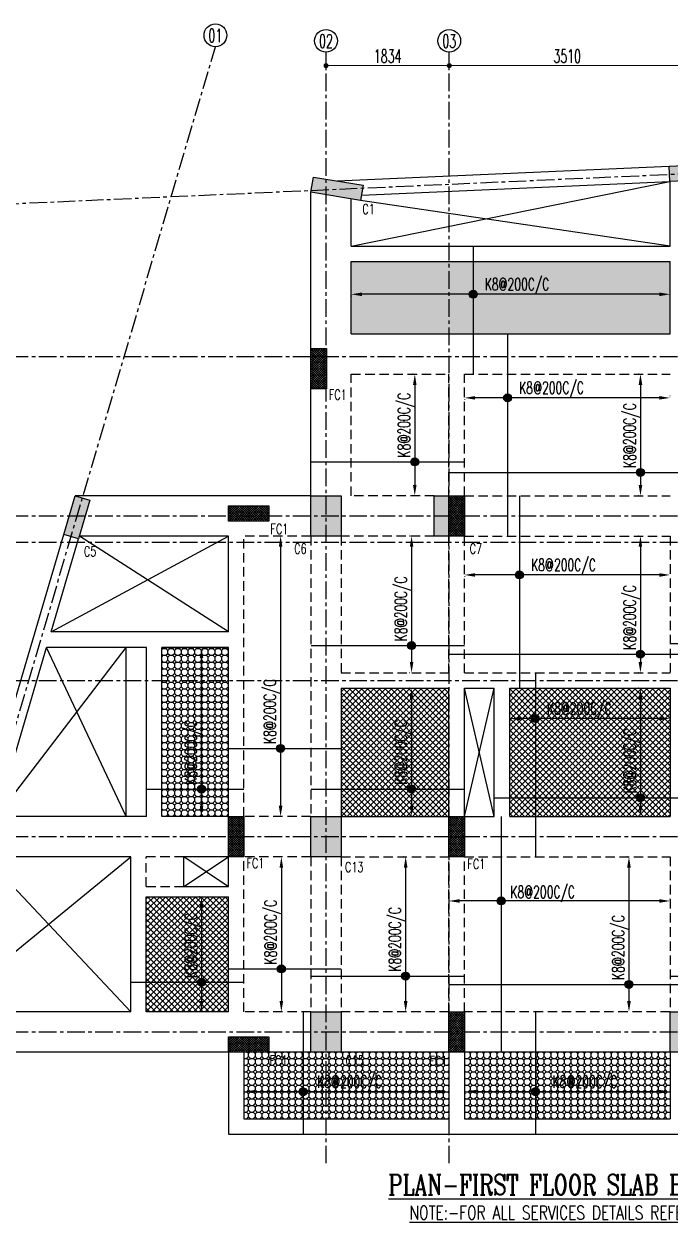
# Model space of a CAD drawing. Header units: inches. Extents: x 5501426 to 5570916, y 463710 to 505098.
# Drawn here: x 5527751 to 5537365, y 487264 to 505098 of the extents above; entities that cross this region are included whole.
import ezdxf

# ---------------------------------------------------------------- set-up
doc = ezdxf.new("R2010")
doc.units = ezdxf.units.IN
doc.header["$LTSCALE"] = 700
doc.header["$MEASUREMENT"] = 0
doc.header["$PDMODE"] = 2
doc.header["$PDSIZE"] = 75
for name, pattern in [('CENTER', [2, 1.25, -0.25, 0.25, -0.25]), ('CONTINULUS', [0]), ('HIDDEN', [0.375, 0.25, -0.125])]:
    doc.linetypes.add(name, pattern=pattern)
doc.layers.get('0').update_dxf_attribs({"color": 1})
doc.layers.get('DEFPOINTS').update_dxf_attribs({"color": 250})
for name, color, linetype in [('STR-Beam', 4, 'Continuous'), ('STR-Column', 5, 'Continuous'), ('STR-Column Numbers', 1, 'Continuous'), ('STR-Cut out', 248, 'HIDDEN'), ('STR-Grid Circle', 251, 'Continuous'), ('STR-Grid Dim', 251, 'Continuous'), ('STR-Grid Line', 148, 'Continuous'), ('STR-Grid Number', 251, 'Continuous'), ('STR-Hatch', 251, 'Continuous'), ('STR-Reinforcement', 2, 'Continuous'), ('STR-Steel', 2, 'Continuous'), ('STR-Text', 150, 'Continuous')]:
    doc.layers.add(name, color=color, linetype=linetype)
doc.layers.add('STR-Column Hatch', color=17, linetype='Continuous', lineweight=5)
doc.styles.add('a-100 txt m', font='romans.shx', dxfattribs={"width": 0.75, "height": 300})
doc.styles.add('DIMTEXT', font='SIMPLEX.shx', dxfattribs={"width": 0.6})
doc.styles.add('ROMANC', font='romanc.shx')
doc.styles.add('ROMANS', font='romans.shx', dxfattribs={"width": 0.75})
doc.styles.add('S', font='SIMPLEX.shx', dxfattribs={"width": 0.75})
doc.dimstyles.new('DESIGN DESK', dxfattribs={"dimtxt": 200, "dimasz": 75, "dimexe": 0.1, "dimexo": 0.1, "dimgap": 0.09, "dimtad": 0, "dimdec": 0, "dimzin": 0, "dimdsep": 46, "dimtxsty": 'DIMTEXT', "dimblk": 'DOT', "dimcen": 0, "dimclrd": 8, "dimclre": 8, "dimclrt": 7, "dimadec": 0, "dimazin": 0, "dimtfac": 1, "dimtdec": 0, "dimtix": 1, "dimtmove": 0, "dimatfit": 3, "dimldrblk": 'ARCHTICK', "dimfxl": 1, "dimtolj": 1, "dimtzin": 0, "dimlwd": 9, "dimlwe": 13, "dimarcsym": 0})
doc.dimstyles.new('DIM200', dxfattribs={"dimtxt": 200, "dimasz": 150, "dimexe": 75, "dimexo": 0, "dimgap": 0, "dimtad": 0, "dimdec": 0, "dimzin": 0, "dimdsep": 46, "dimtxsty": 'S', "dimblk": 'OBLIQUE', "dimcen": 30, "dimdle": 75, "dimclrd": 9, "dimclre": 9, "dimclrt": 7, "dimadec": 0, "dimazin": 0, "dimtfac": 1, "dimtdec": 0, "dimtofl": 0, "dimtmove": 0, "dimatfit": 3, "dimldrblk": 'OBLIQUE', "dimfxl": 1, "dimtolj": 1, "dimtzin": 0, "dimarcsym": 0})
pattern_1 = [(315, (23688.93, 29), (100.0000309, -2e-14), [41.0122, -100.4092]), (0, (23717.93, 0), (100, 100), [42, -58]), (45, (23759.93, 0), (0, 100.0000309), [41.0122, -100.4092]), (135, (23788.93, 71), (-100.0000309, 2e-14), [41.0122, -100.4092]), (225, (23717.93, 100), (-1e-14, -100.0000309), [41.0122, -100.4092]), (270, (23688.93, 71), (100, -100), [42, -58])]
pattern_2 = [(45, (52477.91, 0), (-44.1941738, 44.1941738), []), (135, (52477.91, 0), (-44.1941738, -44.1941738), [])]

# ---------------------------------------------------------------- blocks, each defined once
blk = doc.blocks.new('_Dot')
at = {"color": 0, "linetype": 'ByBlock', "lineweight": -2}
blk.add_line((-0.5, 0), (-1, 0), dxfattribs=at)
at = {"color": 0, "linetype": 'ByBlock', "const_width": 0.5}
blk.add_lwpolyline([(-0.25, 0, 1), (0.25, 0, 1)], format="xyb", close=True, dxfattribs=at)
blk = doc.blocks.new('*D293')
at = {"layer": 'DEFPOINTS', "color": 0, "linetype": 'CONTINULUS'}
for p in [(5532246, 504478), (5534080, 504478), (5534080, 504478)]:
    blk.add_point(p, dxfattribs=at)
at = {"layer": 'STR-Grid Dim', "color": 251, "lineweight": 13}
for p, q in [((5532246, 504477), (5532246, 504477)), ((5534080, 504477), (5534080, 504477))]:
    blk.add_line(p, q, dxfattribs=at)
at = {"layer": 'STR-Grid Dim', "color": 251, "lineweight": 9}
blk.add_line((5532321, 504478), (5534005, 504478), dxfattribs=at)
at = {"layer": 'STR-Grid Dim', "color": 251, "linetype": 'ByBlock', "lineweight": 9, "xscale": 75, "yscale": 75, "zscale": 75, "rotation": 180}
blk.add_blockref('_Dot', (5532246, 504478), dxfattribs=at)
at = {"layer": 'STR-Grid Dim', "color": 251, "linetype": 'ByBlock', "lineweight": 9, "xscale": 75, "yscale": 75, "zscale": 75}
blk.add_blockref('_Dot', (5534080, 504478), dxfattribs=at)
at = {"layer": 'STR-Grid Dim', "color": 251, "linetype": 'CONTINULUS', "ltscale": 0.05, "insert": (5533163, 504618), "char_height": 200, "attachment_point": 5, "style": 'DIMTEXT'}
blk.add_mtext('\\A1;1834', dxfattribs=at)
blk = doc.blocks.new('_ARCHTICK')
at = {"color": 0, "linetype": 'ByBlock', "const_width": 0.15}
blk.add_lwpolyline([(-0.5, -0.5), (0.5, 0.5)], dxfattribs=at)
blk = doc.blocks.new('*D294')
at = {"layer": 'DEFPOINTS', "color": 0, "linetype": 'CONTINULUS'}
for p in [(5534080, 504478), (5537590, 504478), (5537590, 504478)]:
    blk.add_point(p, dxfattribs=at)
at = {"layer": 'STR-Grid Dim', "color": 251, "lineweight": 13}
for p, q in [((5534080, 504477), (5534080, 504477)), ((5537590, 504477), (5537590, 504477))]:
    blk.add_line(p, q, dxfattribs=at)
at = {"layer": 'STR-Grid Dim', "color": 251, "lineweight": 9}
blk.add_line((5534155, 504478), (5537515, 504478), dxfattribs=at)
at = {"layer": 'STR-Grid Dim', "color": 251, "linetype": 'ByBlock', "lineweight": 9, "xscale": 75, "yscale": 75, "zscale": 75, "rotation": 180}
blk.add_blockref('_Dot', (5534080, 504478), dxfattribs=at)
at = {"layer": 'STR-Grid Dim', "color": 251, "linetype": 'ByBlock', "lineweight": 9, "xscale": 75, "yscale": 75, "zscale": 75}
blk.add_blockref('_Dot', (5537590, 504478), dxfattribs=at)
at = {"layer": 'STR-Grid Dim', "color": 251, "linetype": 'CONTINULUS', "ltscale": 0.05, "insert": (5535835, 504618), "char_height": 200, "attachment_point": 5, "style": 'DIMTEXT'}
blk.add_mtext('\\A1;3510', dxfattribs=at)
blk = doc.blocks.new('dfgdg')
at = {"layer": 'STR-Steel', "color": 1}
for radius in [59.3, 47.3, 35.3, 23.3, 11.3]:
    blk.add_circle((520820, -147435), radius, dxfattribs=at)
blk = doc.blocks.new('*D331')
at = {"layer": 'DEFPOINTS', "color": 0, "linetype": 'CONTINULUS'}
for p in [(5536754, 492701), (5536754, 490393), (5536754, 490393)]:
    blk.add_point(p, dxfattribs=at)
at = {"layer": 'STR-Reinforcement', "color": 251, "lineweight": -2}
for p, q in [((5536729, 492701), (5536724, 492701)), ((5536754, 492541), (5536754, 490553)), ((5536729, 490393), (5536724, 490393))]:
    blk.add_line(p, q, dxfattribs=at)
at = {"layer": 'STR-Reinforcement', "color": 251, "linetype": 'CONTINULUS'}
for points in [[(5536781, 492541), (5536727, 492541), (5536754, 492701)], [(5536727, 490553), (5536781, 490553), (5536754, 490393)]]:
    blk.add_solid(points, dxfattribs=at)
blk = doc.blocks.new('*D335')
at = {"layer": 'DEFPOINTS', "color": 0, "linetype": 'CONTINULUS'}
for p in [(5534075, 492043), (5534075, 492043), (5537365, 492043)]:
    blk.add_point(p, dxfattribs=at)
at = {"layer": 'STR-Reinforcement', "color": 251, "lineweight": -2}
for p, q in [((5537365, 492068), (5537365, 492073)), ((5534075, 492018), (5534075, 492013)), ((5537205, 492043), (5534235, 492043))]:
    blk.add_line(p, q, dxfattribs=at)
at = {"layer": 'STR-Reinforcement', "color": 251, "linetype": 'CONTINULUS'}
for points in [[(5534235, 492070), (5534235, 492016), (5534075, 492043)], [(5537205, 492016), (5537205, 492070), (5537365, 492043)]]:
    blk.add_solid(points, dxfattribs=at)
blk = doc.blocks.new('*D345')
at = {"layer": 'DEFPOINTS', "color": 0, "linetype": 'CONTINULUS'}
for p in [(5534320, 489204), (5534320, 489204), (5537365, 489204)]:
    blk.add_point(p, dxfattribs=at)
at = {"layer": 'STR-Reinforcement', "color": 251, "lineweight": -2}
for p, q in [((5537205, 489204), (5534480, 489204)), ((5537365, 489229), (5537365, 489234)), ((5534320, 489179), (5534320, 489174))]:
    blk.add_line(p, q, dxfattribs=at)
at = {"layer": 'STR-Reinforcement', "color": 251, "linetype": 'CONTINULUS'}
for points in [[(5534480, 489231), (5534480, 489177), (5534320, 489204)], [(5537205, 489177), (5537205, 489231), (5537365, 489204)]]:
    blk.add_solid(points, dxfattribs=at)
blk = doc.blocks.new('*D346')
at = {"layer": 'DEFPOINTS', "color": 0, "linetype": 'CONTINULUS'}
for p in [(5531030, 489204), (5531030, 489204), (5534075, 489204)]:
    blk.add_point(p, dxfattribs=at)
at = {"layer": 'STR-Reinforcement', "color": 251, "lineweight": -2}
for p, q in [((5533915, 489204), (5531190, 489204)), ((5534075, 489229), (5534075, 489234)), ((5531030, 489179), (5531030, 489174))]:
    blk.add_line(p, q, dxfattribs=at)
at = {"layer": 'STR-Reinforcement', "color": 251, "linetype": 'CONTINULUS'}
for points in [[(5531190, 489230), (5531190, 489177), (5531030, 489204)], [(5533915, 489177), (5533915, 489230), (5534075, 489204)]]:
    blk.add_solid(points, dxfattribs=at)
blk = doc.blocks.new('*D352')
at = {"layer": 'DEFPOINTS', "color": 0, "linetype": 'CONTINULUS'}
for p in [(5533431, 492701), (5533431, 490393), (5533431, 490393)]:
    blk.add_point(p, dxfattribs=at)
at = {"layer": 'STR-Reinforcement', "color": 251, "lineweight": -2}
for p, q in [((5533406, 492701), (5533401, 492701)), ((5533431, 492541), (5533431, 490553)), ((5533406, 490393), (5533401, 490393))]:
    blk.add_line(p, q, dxfattribs=at)
at = {"layer": 'STR-Reinforcement', "color": 251, "linetype": 'CONTINULUS'}
for points in [[(5533458, 492541), (5533404, 492541), (5533431, 492701)], [(5533404, 490553), (5533458, 490553), (5533431, 490393)]]:
    blk.add_solid(points, dxfattribs=at)
blk = doc.blocks.new('*D353')
at = {"layer": 'DEFPOINTS', "color": 0, "linetype": 'CONTINULUS'}
for p in [(5531581, 492701), (5531581, 490393), (5531581, 490393)]:
    blk.add_point(p, dxfattribs=at)
at = {"layer": 'STR-Reinforcement', "color": 251, "lineweight": -2}
for p, q in [((5531556, 492701), (5531551, 492701)), ((5531581, 492541), (5531581, 490553)), ((5531556, 490393), (5531551, 490393))]:
    blk.add_line(p, q, dxfattribs=at)
at = {"layer": 'STR-Reinforcement', "color": 251, "linetype": 'CONTINULUS'}
for points in [[(5531608, 492541), (5531555, 492541), (5531581, 492701)], [(5531555, 490553), (5531608, 490553), (5531581, 490393)]]:
    blk.add_solid(points, dxfattribs=at)
blk = doc.blocks.new('*D354')
at = {"layer": 'DEFPOINTS', "color": 0, "linetype": 'CONTINULUS'}
for p in [(5536925, 495209), (5536925, 493301), (5536925, 493301)]:
    blk.add_point(p, dxfattribs=at)
at = {"layer": 'STR-Reinforcement', "color": 251, "lineweight": -2}
for p, q in [((5536900, 495209), (5536895, 495209)), ((5536925, 495049), (5536925, 493461)), ((5536900, 493301), (5536895, 493301))]:
    blk.add_line(p, q, dxfattribs=at)
at = {"layer": 'STR-Reinforcement', "color": 251, "linetype": 'CONTINULUS'}
for points in [[(5536951, 495049), (5536898, 495049), (5536925, 495209)], [(5536898, 493461), (5536951, 493461), (5536925, 493301)]]:
    blk.add_solid(points, dxfattribs=at)
blk = doc.blocks.new('*D355')
at = {"layer": 'DEFPOINTS', "color": 0, "linetype": 'CONTINULUS'}
for p in [(5534979, 494758), (5534979, 494758), (5537365, 494758)]:
    blk.add_point(p, dxfattribs=at)
at = {"layer": 'STR-Reinforcement', "color": 251, "lineweight": -2}
for p, q in [((5534979, 494733), (5534979, 494728)), ((5537205, 494758), (5535139, 494758)), ((5537365, 494783), (5537365, 494788))]:
    blk.add_line(p, q, dxfattribs=at)
at = {"layer": 'STR-Reinforcement', "color": 251, "linetype": 'CONTINULUS'}
for points in [[(5535139, 494785), (5535139, 494732), (5534979, 494758)], [(5537205, 494732), (5537205, 494785), (5537365, 494758)]]:
    blk.add_solid(points, dxfattribs=at)
blk = doc.blocks.new('*D368')
at = {"layer": 'DEFPOINTS', "color": 0, "linetype": 'CONTINULUS'}
for p in [(5532621, 501074), (5532621, 501074), (5537365, 501074)]:
    blk.add_point(p, dxfattribs=at)
at = {"layer": 'STR-Reinforcement', "color": 251, "lineweight": -2}
for p, q in [((5532621, 501049), (5532621, 501044)), ((5537205, 501074), (5532781, 501074)), ((5537365, 501099), (5537365, 501104))]:
    blk.add_line(p, q, dxfattribs=at)
at = {"layer": 'STR-Reinforcement', "color": 251, "linetype": 'CONTINULUS'}
for points in [[(5532781, 501101), (5532781, 501047), (5532621, 501074)], [(5537205, 501047), (5537205, 501101), (5537365, 501074)]]:
    blk.add_solid(points, dxfattribs=at)
blk = doc.blocks.new('*D369')
at = {"layer": 'DEFPOINTS', "color": 0, "linetype": 'CONTINULUS'}
for p in [(5533519, 495211), (5533519, 493303), (5533519, 493303)]:
    blk.add_point(p, dxfattribs=at)
at = {"layer": 'STR-Reinforcement', "color": 251, "lineweight": -2}
for p, q in [((5533494, 495211), (5533489, 495211)), ((5533519, 495051), (5533519, 493463)), ((5533494, 493303), (5533489, 493303))]:
    blk.add_line(p, q, dxfattribs=at)
at = {"layer": 'STR-Reinforcement', "color": 251, "linetype": 'CONTINULUS'}
for points in [[(5533546, 495051), (5533493, 495051), (5533519, 495211)], [(5533493, 493463), (5533546, 493463), (5533519, 493303)]]:
    blk.add_solid(points, dxfattribs=at)
blk = doc.blocks.new('*D370')
at = {"layer": 'DEFPOINTS', "color": 0, "linetype": 'CONTINULUS'}
for p in [(5531570, 497475), (5531570, 493301), (5531570, 493301)]:
    blk.add_point(p, dxfattribs=at)
at = {"layer": 'STR-Reinforcement', "color": 251, "lineweight": -2}
for p, q in [((5531545, 497475), (5531540, 497475)), ((5531570, 497315), (5531570, 493461)), ((5531545, 493301), (5531540, 493301))]:
    blk.add_line(p, q, dxfattribs=at)
at = {"layer": 'STR-Reinforcement', "color": 251, "linetype": 'CONTINULUS'}
for points in [[(5531597, 497315), (5531543, 497315), (5531570, 497475)], [(5531543, 493461), (5531597, 493461), (5531570, 493301)]]:
    blk.add_solid(points, dxfattribs=at)
blk = doc.blocks.new('*D371')
at = {"layer": 'DEFPOINTS', "color": 0, "linetype": 'CONTINULUS'}
for p in [(5530393, 495818), (5530393, 493303), (5530393, 493303)]:
    blk.add_point(p, dxfattribs=at)
at = {"layer": 'STR-Reinforcement', "color": 251, "lineweight": -2}
for p, q in [((5530368, 495818), (5530363, 495818)), ((5530393, 495658), (5530393, 493463)), ((5530368, 493303), (5530363, 493303))]:
    blk.add_line(p, q, dxfattribs=at)
at = {"layer": 'STR-Reinforcement', "color": 251, "linetype": 'CONTINULUS'}
for points in [[(5530420, 495658), (5530367, 495658), (5530393, 495818)], [(5530367, 493463), (5530420, 493463), (5530393, 493303)]]:
    blk.add_solid(points, dxfattribs=at)
blk = doc.blocks.new('*D372')
at = {"layer": 'DEFPOINTS', "color": 0, "linetype": 'CONTINULUS'}
for p in [(5530393, 492107), (5530393, 490393), (5530393, 490393)]:
    blk.add_point(p, dxfattribs=at)
at = {"layer": 'STR-Reinforcement', "color": 251, "lineweight": -2}
for p, q in [((5530368, 492107), (5530363, 492107)), ((5530393, 491947), (5530393, 490553)), ((5530368, 490393), (5530363, 490393))]:
    blk.add_line(p, q, dxfattribs=at)
at = {"layer": 'STR-Reinforcement', "color": 251, "linetype": 'CONTINULUS'}
for points in [[(5530420, 491947), (5530367, 491947), (5530393, 492107)], [(5530367, 490553), (5530420, 490553), (5530393, 490393)]]:
    blk.add_solid(points, dxfattribs=at)
blk = doc.blocks.new('*D373')
at = {"layer": 'DEFPOINTS', "color": 0, "linetype": 'CONTINULUS'}
for p in [(5533519, 497475), (5533519, 495439), (5533519, 495439)]:
    blk.add_point(p, dxfattribs=at)
at = {"layer": 'STR-Reinforcement', "color": 251, "lineweight": -2}
for p, q in [((5533494, 497475), (5533489, 497475)), ((5533519, 497315), (5533519, 495599)), ((5533494, 495439), (5533489, 495439))]:
    blk.add_line(p, q, dxfattribs=at)
at = {"layer": 'STR-Reinforcement', "color": 251, "linetype": 'CONTINULUS'}
for points in [[(5533546, 497315), (5533493, 497315), (5533519, 497475)], [(5533493, 495599), (5533546, 495599), (5533519, 495439)]]:
    blk.add_solid(points, dxfattribs=at)
blk = doc.blocks.new('*D374')
at = {"layer": 'DEFPOINTS', "color": 0, "linetype": 'CONTINULUS'}
for p in [(5536925, 497475), (5536925, 495439), (5536925, 495439)]:
    blk.add_point(p, dxfattribs=at)
at = {"layer": 'STR-Reinforcement', "color": 251, "lineweight": -2}
for p, q in [((5536900, 497475), (5536895, 497475)), ((5536925, 497315), (5536925, 495599)), ((5536900, 495439), (5536895, 495439))]:
    blk.add_line(p, q, dxfattribs=at)
at = {"layer": 'STR-Reinforcement', "color": 251, "linetype": 'CONTINULUS'}
for points in [[(5536951, 497315), (5536898, 497315), (5536925, 497475)], [(5536898, 495599), (5536951, 495599), (5536925, 495439)]]:
    blk.add_solid(points, dxfattribs=at)
blk = doc.blocks.new('*D375')
at = {"layer": 'DEFPOINTS', "color": 0, "linetype": 'CONTINULUS'}
for p in [(5534305, 496896), (5534305, 496896), (5537365, 496896)]:
    blk.add_point(p, dxfattribs=at)
at = {"layer": 'STR-Reinforcement', "color": 251, "lineweight": -2}
for p, q in [((5534305, 496871), (5534305, 496866)), ((5537205, 496896), (5534465, 496896)), ((5537365, 496921), (5537365, 496926))]:
    blk.add_line(p, q, dxfattribs=at)
at = {"layer": 'STR-Reinforcement', "color": 251, "linetype": 'CONTINULUS'}
for points in [[(5534465, 496923), (5534465, 496869), (5534305, 496896)], [(5537205, 496869), (5537205, 496923), (5537365, 496896)]]:
    blk.add_solid(points, dxfattribs=at)
blk = doc.blocks.new('*D380')
at = {"layer": 'DEFPOINTS', "color": 0, "linetype": 'CONTINULUS'}
for p in [(5536925, 499886), (5536925, 498075), (5536925, 498075)]:
    blk.add_point(p, dxfattribs=at)
at = {"layer": 'STR-Reinforcement', "color": 251, "lineweight": -2}
for p, q in [((5536900, 499886), (5536895, 499886)), ((5536925, 499726), (5536925, 498235)), ((5536900, 498075), (5536895, 498075))]:
    blk.add_line(p, q, dxfattribs=at)
at = {"layer": 'STR-Reinforcement', "color": 251, "linetype": 'CONTINULUS'}
for points in [[(5536952, 499726), (5536898, 499726), (5536925, 499886)], [(5536898, 498235), (5536952, 498235), (5536925, 498075)]]:
    blk.add_solid(points, dxfattribs=at)
blk = doc.blocks.new('*D381')
at = {"layer": 'DEFPOINTS', "color": 0, "linetype": 'CONTINULUS'}
for p in [(5534305, 499532), (5534305, 499532), (5537365, 499532)]:
    blk.add_point(p, dxfattribs=at)
at = {"layer": 'STR-Reinforcement', "color": 251, "lineweight": -2}
for p, q in [((5537365, 499557), (5537365, 499562)), ((5534305, 499507), (5534305, 499502)), ((5537205, 499532), (5534465, 499532))]:
    blk.add_line(p, q, dxfattribs=at)
at = {"layer": 'STR-Reinforcement', "color": 251, "linetype": 'CONTINULUS'}
for points in [[(5534465, 499559), (5534465, 499506), (5534305, 499532)], [(5537205, 499506), (5537205, 499559), (5537365, 499532)]]:
    blk.add_solid(points, dxfattribs=at)
blk = doc.blocks.new('*D382')
at = {"layer": 'DEFPOINTS', "color": 0, "linetype": 'CONTINULUS'}
for p in [(5533567, 499885), (5533567, 498075), (5533567, 498075)]:
    blk.add_point(p, dxfattribs=at)
at = {"layer": 'STR-Reinforcement', "color": 251, "lineweight": -2}
for p, q in [((5533542, 499885), (5533537, 499885)), ((5533567, 499725), (5533567, 498235)), ((5533542, 498075), (5533537, 498075))]:
    blk.add_line(p, q, dxfattribs=at)
at = {"layer": 'STR-Reinforcement', "color": 251, "linetype": 'CONTINULUS'}
for points in [[(5533593, 499725), (5533540, 499725), (5533567, 499885)], [(5533540, 498235), (5533593, 498235), (5533567, 498075)]]:
    blk.add_solid(points, dxfattribs=at)

msp = doc.modelspace()

# ---------------------------------------------------------------- hatches: boundary and pattern name
at = {"layer": 'STR-Column Hatch'}
h = msp.add_hatch(color=256, dxfattribs=at)
h.dxf.hatch_style = 1
h.paths.add_polyline_path([(5537354.3, 502983.6), (5538103.7, 503017.2), (5538114, 502787.4), (5537364.6, 502753.9)])
h = msp.add_hatch(color=256, dxfattribs=at)
h.dxf.hatch_style = 1
h.paths.add_polyline_path([(5532057.7, 502820), (5532798.1, 502699.5), (5532761.2, 502472.5), (5532020.8, 502593)])
h = msp.add_hatch(dxfattribs=at)
h.set_pattern_fill('ANSI37', color=100, scale=200, angle=360)
h.set_pattern_definition([(45, (5560923.03, 1350504.532), (-17.6776695, 17.6776695), []), (135, (5560923.03, 1350504.532), (-17.6776695, -17.6776695), [])])
h.paths.add_polyline_path([(5532021.9, 499665.9), (5532021.9, 500265.9), (5532251.9, 500265.9), (5532251.9, 499665.9)])
h = msp.add_hatch(color=256, dxfattribs=at)
h.dxf.hatch_style = 1
h.paths.add_polyline_path([(5528732.8, 498010.2), (5528563.3, 497434.4), (5528342.7, 497499.4), (5528512.2, 498075.2)])
h = msp.add_hatch(color=256, dxfattribs=at)
h.dxf.hatch_style = 1
h.paths.add_polyline_path([(5532470.6, 498075.2), (5532470.6, 497475), (5532020.6, 497475), (5532020.6, 498075.2)])
h = msp.add_hatch(color=256, dxfattribs=at)
h.dxf.hatch_style = 1
h.paths.add_polyline_path([(5534305, 498074.8), (5534305, 497474.9), (5533855, 497474.9), (5533855, 498074.8)])
h = msp.add_hatch(dxfattribs=at)
h.set_pattern_fill('ANSI37', color=100, scale=200, angle=360)
h.set_pattern_definition([(45, (5562976.096, 1348164.152), (-17.6776695, 17.6776695), []), (135, (5562976.096, 1348164.152), (-17.6776695, -17.6776695), [])])
h.paths.add_polyline_path([(5534075, 497475.5), (5534075, 498075.5), (5534305, 498075.5), (5534305, 497475.5)])
h = msp.add_hatch(dxfattribs=at)
h.set_pattern_fill('ANSI37', color=100, scale=200, angle=90)
h.set_pattern_definition([(135, (4680556.255, 526596.026), (-17.6776695, -17.6776695), []), (225, (4680556.255, 526596.026), (17.6776695, -17.6776695), [])])
h.paths.add_polyline_path([(5531394.9, 497694.9), (5530794.9, 497694.9), (5530794.9, 497924.9), (5531394.9, 497924.9)])
h = msp.add_hatch(dxfattribs=at)
h.set_pattern_fill('ANSI37', color=100, scale=200, angle=360)
h.set_pattern_definition([(45, (5559696.032, 1343539.943), (-17.6776695, 17.6776695), []), (135, (5559696.032, 1343539.943), (-17.6776695, -17.6776695), [])])
h.paths.add_polyline_path([(5530794.9, 492701.3), (5530794.9, 493301.3), (5531024.9, 493301.3), (5531024.9, 492701.3)])
h = msp.add_hatch(color=256, dxfattribs=at)
h.dxf.hatch_style = 1
h.paths.add_polyline_path([(5532470.6, 493301), (5532470.6, 492700.8), (5532020.6, 492700.8), (5532020.6, 493301)])
h = msp.add_hatch(dxfattribs=at)
h.set_pattern_fill('ANSI37', color=100, scale=200, angle=360)
h.set_pattern_definition([(45, (5562976.165, 1343539.84), (-17.6776695, 17.6776695), []), (135, (5562976.165, 1343539.84), (-17.6776695, -17.6776695), [])])
h.paths.add_polyline_path([(5534075, 492701.2), (5534075, 493301.2), (5534305, 493301.2), (5534305, 492701.2)])
h = msp.add_hatch(color=256, dxfattribs=at)
h.dxf.hatch_style = 1
h.paths.add_polyline_path([(5532470.6, 490393.1), (5532470.6, 489793), (5532020.6, 489793), (5532020.6, 490393.1)])
h = msp.add_hatch(dxfattribs=at)
h.set_pattern_fill('ANSI37', color=100, scale=200, angle=360)
h.set_pattern_definition([(45, (5562976.033, 1340481.817), (-17.6776695, 17.6776695), []), (135, (5562976.033, 1340481.817), (-17.6776695, -17.6776695), [])])
h.paths.add_polyline_path([(5534074.9, 489793.2), (5534074.9, 490393.2), (5534304.9, 490393.2), (5534304.9, 489793.2)])
h = msp.add_hatch(color=256, dxfattribs=at)
h.dxf.hatch_style = 1
h.paths.add_polyline_path([(5537814.9, 490393.2), (5537814.9, 489793), (5537364.9, 489793), (5537364.9, 490393.2)])
h = msp.add_hatch(dxfattribs=at)
h.set_pattern_fill('ANSI37', color=100, scale=200, angle=90)
h.set_pattern_definition([(135, (4680556.255, 518694.162), (-17.6776695, -17.6776695), []), (225, (4680556.255, 518694.162), (17.6776695, -17.6776695), [])])
h.paths.add_polyline_path([(5531394.9, 489793), (5530794.9, 489793), (5530794.9, 490023), (5531394.9, 490023)])
at = {"layer": 'STR-Hatch', "linetype": 'CONTINULUS', "ltscale": 0.05}
h = msp.add_hatch(dxfattribs=at)
h.set_pattern_fill('OCTAGON', color=256, scale=100)
h.set_pattern_definition(pattern_1)
h.paths.add_polyline_path([(5532620.6, 501560.1), (5537365.1, 501560.1), (5537365.1, 500485.9), (5532620.6, 500485.9)])
h.paths.add_polyline_path([(5537965, 501560.1), (5540640, 501560.1), (5540640, 500486.9), (5537965, 500486.9)])
h.paths.add_polyline_path([(5542607.9, 500265.6), (5542607.9, 500669.9), (5544147.9, 500669.9), (5544147.9, 500265.6), (5545528.9, 500265.6), (5545663.3, 501560.1), (5540870, 501560.1), (5540870, 500265.6)])
h = msp.add_hatch(dxfattribs=at)
h.set_pattern_fill('OCTAGON', color=256, scale=100)
h.set_pattern_definition(pattern_1)
h.paths.add_polyline_path([(5529803.9, 495818.2), (5530794.9, 495818.2), (5530794.9, 493301.3), (5529803.9, 493301.3)])
h = msp.add_hatch(dxfattribs=at)
h.set_pattern_fill('ANSI37', color=256, scale=500)
h.set_pattern_definition(pattern_2)
h.paths.add_polyline_path([(5532470.6, 495208.7), (5534074.9, 495208.7), (5534074.9, 493301.2), (5532470.6, 493301.2)])
h = msp.add_hatch(dxfattribs=at)
h.set_pattern_fill('ANSI37', color=256, scale=500)
h.set_pattern_definition(pattern_2)
h.paths.add_polyline_path([(5534978.9, 495208.7), (5534978.9, 493301.2), (5537365, 493301.2), (5537364.9, 495208.7)])
h = msp.add_hatch(dxfattribs=at)
h.set_pattern_fill('ANSI37', color=256, scale=500)
h.set_pattern_definition(pattern_2)
h.paths.add_polyline_path([(5530794.9, 490393.2), (5530794.9, 492106.8), (5529571.6, 492106.8), (5529571.6, 490393.2)])
h = msp.add_hatch(dxfattribs=at)
h.set_pattern_fill('OCTAGON', color=256, scale=100)
h.set_pattern_definition(pattern_1)
h.paths.add_polyline_path([(5531024.9, 488799.6), (5534074.9, 488799.6), (5534074.9, 489793.2), (5531024.9, 489793.2)])
h = msp.add_hatch(dxfattribs=at)
h.set_pattern_fill('OCTAGON', color=256, scale=100)
h.set_pattern_definition(pattern_1)
h.paths.add_polyline_path([(5534304.9, 489793.2), (5534304.9, 488800.5), (5537365, 488801.3), (5537364.9, 489793.2)])

# ---------------------------------------------------------------- linework, layer by layer
at = {"layer": 'STR-Beam', "linetype": 'CONTINULUS', "ltscale": 0.05}
for p, q in [((5532412, 502762.4, -98921.6), (5537354.3, 502983.6, -98921.6)), ((5527106.9, 493301, 601.6), (5528342.7, 497499.4, 283.1)), ((5530129.3, 492256.8, 313.6), (5530129.3, 492701.2, -186.8)), ((5530129.3, 492256.8, 313.6), (5530794.9, 492256.8, 313.6)), ((5529571.6, 492106.8, 313.6), (5530794.9, 492106.8, 313.6))]:
    msp.add_line(p, q, dxfattribs=at)
at = {"layer": 'STR-Beam'}
for p, q in [((5532020.6, 498075.2, -651.4), (5532020.6, 502593, -651.4)), ((5532773.5, 502548.3, -98921.6), (5537364.6, 502753.9, -98921.6)), ((5537365.1, 501790.1, -383.9), (5537365.1, 502753.9, -383.9)), ((5532620.6, 501790.1, -651.4), (5532620.6, 502495.4, -651.4)), ((5532620.6, 501790.1, -651.4), (5537365.1, 501790.1, -651.4)), ((5532620.6, 500484.3, -651.4), (5532620.6, 501560.1, -651.4)), ((5532620.6, 501560.1, -651.4), (5537365.1, 501560.1, -651.4)), ((5537365.1, 500485.9, -383.9), (5537365.1, 501560.1, -383.9)), ((5532620.6, 500484.3, -383.9), (5537365.1, 500485.9, -383.9)), ((5532020.6, 498075.1, -720.4), (5528512.2, 498075.3, -908.5)), ((5534304.9, 493301.2, -288), (5534305, 495208.7, -463.4)), ((5537364.9, 495208.7, -288), (5537365, 493301.2, -288)), ((5534304.9, 493301.2, -651.4), (5534748.9, 493301.2, -651.4)), ((5534978.9, 493301.2, -651.4), (5537365, 493301.2, -651.4)), ((5529341.6, 492701.2, -49.8), (5527170.1, 492701.3, -663.9)), ((5529341.6, 490393.2, 313.6), (5529341.6, 492701.2, 313.6)), ((5530794.9, 492701.2, -350.3), (5530129.3, 492701.2, -186.8)), ((5530794.9, 492256.8, -288), (5530794.9, 492701.2, -288)), ((5529571.6, 490393.2, 313.6), (5529571.6, 492106.8, 313.6)), ((5530794.9, 490393.2, -288), (5530794.9, 492106.8, -288)), ((5529341.6, 490393.2, -288), (5526526.9, 490393.2, -288)), ((5530794.9, 490393.2, -288), (5529571.6, 490393.2, -288)), ((5532020.6, 489793.2, -288), (5526364.7, 489793.2, -288)), ((5534074.9, 489793.2, -288), (5532470.6, 489793.2, -288)), ((5534074.9, 489793.2, -288), (5534074.9, 488800.4, -288)), ((5534304.9, 489793.2, -288), (5534304.9, 488800.5, -288)), ((5537364.9, 489793.2, -288), (5534304.9, 489793.2, -288)), ((5537365, 489793.1, -288), (5537365, 488801.3, -288))]:
    msp.add_line(p, q, dxfattribs=at)
at = {"layer": 'STR-Beam', "linetype": 'HIDDEN', "ltscale": 0.8}
for p, q in [((5532620.6, 499884.3, -383.9), (5534074.7, 499884.8, -383.9)), ((5532620.6, 498075.1, -651.4), (5532620.6, 499884.3, -651.4)), ((5534074.7, 498074.8, -697.7), (5534074.7, 499884.8, -288)), ((5534304.7, 499884.9, -383.9), (5537365.2, 499885.9, -383.9)), ((5534305, 498075.1, -697.6), (5534304.7, 499884.9, -288)), ((5533855, 498075.1, -622.1), (5532620.6, 498075.1, -688.3)), ((5534305, 498075.1, -622.1), (5537365, 498075.1, -756)), ((5532020.6, 497475.1, -718.1), (5531024.9, 497475.2, -770.2)), ((5531024.9, 493301.2, -288), (5531024.9, 497475.2, -288)), ((5532020.6, 497475.1, -651.4), (5532020.6, 493301, -651.4)), ((5533855, 497475.1, -622.1), (5532470.6, 497475.1, -694.5)), ((5532470.6, 497475.1, -651.4), (5532470.6, 495438.7, -651.4)), ((5534074.9, 495438.7, -339.9), (5534074.9, 497474.9, -389.3)), ((5534305, 495438.7, -484.6), (5534305, 497475.1, -671.9)), ((5534305, 497475.1, -622.1), (5537365.2, 497475.1, -756)), ((5537364.9, 497475, -288), (5537364.9, 495438.7, -288)), ((5532470.6, 495438.7, 224.6), (5534074.9, 495438.7, 224.6)), ((5534305, 495438.7, 224.6), (5537364.9, 495438.7, 224.6)), ((5532020.6, 493301.2, -651.4), (5531024.9, 493301.2, -651.4)), ((5530129.3, 492701.2, -186.8), (5529571.6, 492701.2, -49.8)), ((5529571.6, 492256.8, 313.6), (5529571.6, 492701.2, 313.6)), ((5532020.6, 492701.2, -651.4), (5531024.9, 492701.2, -406.8)), ((5531024.9, 490393.2, -288), (5531024.9, 492701.2, -288)), ((5532020.6, 492701.2, -651.4), (5532020.6, 490393.1, -651.4)), ((5532470.6, 492701.2, -651.4), (5534074.9, 492701.2, -651.4)), ((5532470.6, 492701.2, -651.4), (5532470.6, 490393.1, -651.4)), ((5534074.9, 490392.9, -288), (5534074.9, 492704.4, -288)), ((5534304.9, 490392.9, -288), (5534304.9, 492704.4, -288)), ((5534304.9, 492701.2, -651.4), (5537365, 492701.2, -651.4)), ((5537365, 492701.2, -651.4), (5537365, 490393.2, -651.4)), ((5529571.6, 492256.8, 313.6), (5530129.3, 492256.8, 313.6)), ((5532020.6, 490393.2, -288), (5531024.9, 490393.2, -288)), ((5534074.9, 490393.2, -288), (5532470.6, 490393.2, -288)), ((5537364.9, 490393.2, -288), (5534304.9, 490393.2, -288))]:
    msp.add_line(p, q, dxfattribs=at)
at = {"layer": 'STR-Beam', "ltscale": 0.05}
for p, q in [((5528155.3, 496048.3, 388.3), (5528563.3, 497434.4, 283.1)), ((5530794.9, 497475.2, -782.3), (5528575.4, 497475.3, -898.4)), ((5530794.9, 496048.2, -288), (5530794.9, 497475.2, -288)), ((5530794.9, 496048.2, -651.4), (5528155.3, 496048.3, -651.4)), ((5527346.8, 493301.3, 596.7), (5528087.6, 495818.3, 405.7)), ((5529573.9, 495818.2, -651.4), (5528087.6, 495818.3, -651.4)), ((5529273.9, 493301.2, -288), (5529273.9, 495818.2, -288)), ((5529573.9, 493301.2, -288), (5529573.9, 495818.2, -288)), ((5530794.9, 495818.2, -651.4), (5529803.9, 495818.2, -651.4)), ((5529803.9, 493301.2, -288), (5529803.9, 495818.2, -288)), ((5530794.9, 493301.2, -288), (5530794.9, 495818.2, -288)), ((5532470.6, 495208.7, -651.4), (5532470.6, 493301.2, -651.4)), ((5532470.6, 495208.7, 224.6), (5534074.9, 495208.7, 224.6)), ((5534074.9, 493301.2, -288), (5534074.9, 495208.7, -334.3)), ((5534305, 495208.7, 224.6), (5534748.9, 495208.7, 224.6)), ((5534748.9, 493301.2, 313.6), (5534748.9, 495208.7, 313.6)), ((5534978.9, 495208.7, 224.6), (5537364.9, 495208.7, 224.6)), ((5534978.9, 493301.2, 313.6), (5534978.9, 495208.7, 313.6)), ((5529573.9, 493301.2, -651.4), (5527346.8, 493301.3, -651.4)), ((5530794.9, 493301.2, -651.4), (5529803.9, 493301.2, -651.4)), ((5532470.6, 493301.2, -651.4), (5534074.9, 493301.2, -651.4))]:
    msp.add_line(p, q, dxfattribs=at)
at = {"layer": 'STR-Beam', "linetype": 'Continuous', "elevation": 11759.9, "flags": 128}
msp.add_lwpolyline([(5530794.9, 489793.2), (5530794.9, 488569.5), (5544147.9, 488573.2), (5544147.9, 489794.1)], dxfattribs=at)
at = {"layer": 'STR-Beam', "linetype": 'Continuous', "elevation": 11759.9}
for points in [[(5531024.9, 489793.2), (5531024.9, 488799.6), (5534074.9, 488800.4)], [(5534304.9, 488800.5), (5537365, 488801.3)]]:
    msp.add_lwpolyline(points, dxfattribs=at)
at = {"layer": 'STR-Column', "linetype": 'ByBlock'}
for points, elevation in [([(5537354.3, 502983.6), (5538103.7, 503017.2), (5538114, 502787.4), (5537364.6, 502753.9)], -98921.6), ([(5532057.7, 502820), (5532798.1, 502699.5), (5532761.2, 502472.5), (5532020.8, 502593)], 13290), ([(5528732.8, 498010.2), (5528563.3, 497434.4), (5528342.7, 497499.4), (5528512.2, 498075.2)], 283.1), ([(5532470.6, 498075.2), (5532470.6, 497475), (5532020.6, 497475), (5532020.6, 498075.2)], 283.1), ([(5534305, 498074.8), (5534305, 497474.9), (5533855, 497474.9), (5533855, 498074.8)], 1033.4), ([(5532470.6, 493301), (5532470.6, 492700.8), (5532020.6, 492700.8), (5532020.6, 493301)], 601.6), ([(5532470.6, 490393.1), (5532470.6, 489793), (5532020.6, 489793), (5532020.6, 490393.1)], 601.6), ([(5537814.9, 490393.2), (5537814.9, 489793), (5537364.9, 489793), (5537364.9, 490393.2)], -99407)]:
    msp.add_lwpolyline(points, close=True, dxfattribs=dict(at, elevation=elevation))
at = {"layer": 'STR-Column', "color": 100, "linetype": 'ByBlock'}
for points, elevation in [([(5532021.9, 499665.9), (5532021.9, 500265.9), (5532251.9, 500265.9), (5532251.9, 499665.9)], 551.8), ([(5534075, 497475.5), (5534075, 498075.5), (5534305, 498075.5), (5534305, 497475.5)], -98985), ([(5531394.9, 497694.9), (5530794.9, 497694.9), (5530794.9, 497924.9), (5531394.9, 497924.9)], 601.6), ([(5530794.9, 492701.3), (5530794.9, 493301.3), (5531024.9, 493301.3), (5531024.9, 492701.3)], 313.6), ([(5534075, 492701.2), (5534075, 493301.2), (5534305, 493301.2), (5534305, 492701.2)], 224.6), ([(5534074.9, 489793.2), (5534074.9, 490393.2), (5534304.9, 490393.2), (5534304.9, 489793.2)], 12361.5), ([(5531394.9, 489793), (5530794.9, 489793), (5530794.9, 490023), (5531394.9, 490023)], 601.6)]:
    msp.add_lwpolyline(points, close=True, dxfattribs=dict(at, elevation=elevation))
at = {"layer": 'STR-Cut out', "linetype": 'CONTINULUS', "ltscale": 0.05}
for p, q in [((5532620.6, 501790.1, -651.4), (5537364.6, 502753.9, -98921.6)), ((5537365.1, 501790.1, -383.9), (5532761.2, 502472.5, 13290)), ((5528155.3, 496048.3, 388.3), (5530794.9, 497475.2, -288)), ((5530794.9, 496048.2, -288), (5528575.4, 497475.3, -898.4)), ((5527346.8, 493301.3, 596.7), (5529273.9, 495818.2, -288)), ((5529273.9, 493301.2, -288), (5528087.6, 495818.3, 405.7)), ((5534748.9, 493301.2, 313.6), (5534305, 495208.7, 224.6)), ((5534305, 493301.2, 313.6), (5534748.9, 495208.7, 224.6)), ((5526526.9, 490393.2, -288), (5529341.6, 492701.2, -49.8)), ((5527170.1, 492701.3, -663.9), (5529341.6, 490393.2, -288)), ((5530129.3, 492706.3, 313.6), (5530794.9, 492256.8, 313.6)), ((5530129.3, 492256.8, 313.6), (5530794.9, 492701.2, -288))]:
    msp.add_line(p, q, dxfattribs=at)
at = {"layer": 'STR-Grid Circle', "linetype": 'ByBlock', "ltscale": 3}
for centre in [(5530599.7, 504929.1, 283.1), (5532245.6, 504846.9, 601.6), (5534080, 504846.9, 1351.9)]:
    msp.add_circle(centre, 169, dxfattribs=at)
at = {"layer": 'STR-Grid Line', "linetype": 'CENTER', "ltscale": 0.3}
for p, q in [((5532245.6, 488137.6, 370.3), (5532245.6, 504677.9, 601.6)), ((5534080, 488137.6, 1120.7), (5534080, 504677.9, 1351.9)), ((5546555.4, 503266.8, -98921.6), (5525452.8, 502321.9, -98921.6)), ((5525452.8, 500150.4, 1679), (5546555.4, 500150.4, 1679)), ((5525452.8, 497774.9, 1033.4), (5546555.4, 497774.9, 1033.4)), ((5525452.8, 497382.3, 0), (5546555.4, 497382.3, 0)), ((5525452.8, 495323.2, 1137.2), (5546555.4, 495323.2, 1137.2)), ((5525452.8, 493000.9, 601.6), (5546555.4, 493000.9, 601.6)), ((5525452.8, 490092.9, -99407), (5546555.4, 490092.9, -99407))]:
    msp.add_line(p, q, dxfattribs=at)
at = {"layer": 'STR-Grid Line', "linetype": 'CENTER', "ltscale": 0.3, "elevation": 283.1}
msp.add_lwpolyline([(5525802, 488137.6), (5526859, 492051.5), (5530599.7, 504760.1)], dxfattribs=at)
at = {"layer": 'STR-Reinforcement'}
for p, q in [((5534436.8, 501790.1, -651.4), (5534436.8, 499886.3, -651.4)), ((5534947.1, 500485.1, -18.8), (5534947.1, 497475.1, -18.8)), ((5532020.6, 498579.2, -657.8), (5534304.9, 498579.2, -657.8)), ((5534075.2, 498423.2, -531.4), (5537965, 498423.2, -531.4)), ((5535124.2, 498075.1, 737.1), (5535124.2, 495208.7, 737.1)), ((5532023.1, 495844.3, 224.6), (5534304.9, 495844.3, 224.6)), ((5537364.9, 495877.2, 224.6), (5540869.9, 495877.2, 224.6)), ((5534074.9, 495717.1, 224.6), (5537595, 495717.1, 224.6)), ((5535360.7, 495438.7, 224.6), (5535360.7, 492701.2, 224.6)), ((5530794.9, 494314.4, -651.4), (5532470.6, 494314.4, -651.4)), ((5529573.9, 493709, -297.9), (5531024.9, 493709, -297.9)), ((5532023.1, 493709, -297.9), (5534304.9, 493709, -297.9)), ((5534748.9, 493579.6, -288), (5537595, 493579.6, -288)), ((5534852.3, 493301.2, -288), (5534852.3, 489793.2, -288)), ((5530794.9, 491032.5, -288), (5532470.6, 491032.5, -288)), ((5529341.6, 490834.1, -297.9), (5531024.9, 490834.1, -297.9)), ((5532020.6, 490924.8, -288), (5534304.9, 490924.8, -288)), ((5537365, 490924.2, -13251.1), (5540869.9, 490924.2, -13251.1)), ((5534074.9, 490801.7, -288), (5537595, 490801.7, -288)), ((5531904.7, 490393.1, -13251.1), (5531904.7, 488572.4, -13251.1)), ((5535365.5, 490393.2, -13251.1), (5535365.5, 488572.5, -13251.1))]:
    msp.add_line(p, q, dxfattribs=at)

# ---------------------------------------------------------------- block references
for p in [(5013616.6, 648509.5, -651.4), (5014126.9, 646967.7, -18.8), (5014304, 644331.4, 737.1), (5014540.4, 642193.9, 224.6), (5014032, 639478.5, -288), (5011084.5, 636639.2, -13251.1), (5014545.3, 636639.3, -13251.1)]:
    msp.add_blockref('dfgdg', p, dxfattribs=at)
at = {"layer": 'STR-Reinforcement', "rotation": 90}
for p in [(5386131.3, -22241, -657.8), (5389489.6, -22397, -531.4), (5386083.9, -24975.9, 224.6), (5389489.4, -25103.2, 224.6), (5384134.8, -26505.9, -651.4), (5382957.8, -27111.3, -297.9), (5386083.9, -27111.3, -297.9), (5389489.4, -27240.6, -288), (5384145.9, -29787.7, -288), (5385995.6, -29895.5, -288), (5382957.8, -29986.2, -297.9), (5389318.7, -30018.6, -288)]:
    msp.add_blockref('dfgdg', p, dxfattribs=at)

# ---------------------------------------------------------------- texts
at = {"layer": 'STR-Column Numbers', "linetype": 'Continuous', "lineweight": 0, "style": 'ROMANC', "width": 0.7}
for s, p in [('C1', (5532787.7, 502268, 13051.8)), ('C5', (5528642.3, 497171.9)), ('C6', (5531771.9, 497212.4)), ('C7', (5534383.9, 497212.4, 750.3)), ('C13', (5532529, 492473, 846.2)), ('C15', (5532535.7, 489590.3, -11565.1)), ('C15', (5532535.7, 489590.3, -11565.1))]:
    msp.add_text(s, height=150, dxfattribs=at).set_placement(p)
at = {"layer": 'STR-Column Numbers', "color": 100, "linetype": 'Continuous', "lineweight": 0, "style": 'ROMANC', "width": 0.7}
for p in [(5532287.6, 499505, 700.5), (5531418.9, 497505.7, 1783.8), (5531062.4, 492531.9, -382.7), (5534350.4, 492519, -382.7), (5531406.2, 489591.9, -382.7), (5533784.7, 489584.5, -382.7)]:
    msp.add_text('FC1', height=150, dxfattribs=at).set_placement(p)
at = {"layer": 'STR-Grid Number', "style": 'a-100 txt m', "width": 0.6}
for s, p in [('01', (5530496.2, 504825.9, 283.1)), ('02', (5532142.1, 504743.7, 601.6)), ('03', (5533976.4, 504743.7, 1351.9))]:
    msp.add_text(s, height=200, dxfattribs=at).set_placement(p)
at = {"layer": 'STR-Reinforcement', "color": 1, "style": 'DIMTEXT', "width": 0.65}
for p in [(5534606.5, 501134.1, -420.5), (5535120.4, 499592.3, 205.2), (5535297.5, 496956, 961.2), (5535533.9, 494818.5, 448.6), (5534988, 492085.9, -288.5), (5532113.9, 489263.8, -26502.7), (5535617.2, 489263.9, -39753.7)]:
    msp.add_text('K8@200C/C', height=180, dxfattribs=at).set_placement(p)
for p in [(5533495.9, 498645.2, -658.3), (5536854.3, 498489.2, -531.9), (5533448.5, 495910.2, 224), (5536854.1, 495783, 224), (5531499.4, 494380.3, -651.9), (5530322.5, 493774.9, -298.4), (5533448.5, 493774.9, -298.4), (5536854.1, 493645.5, -288.5), (5531510.6, 491098.4, -288.5), (5533360.3, 490990.7, -288.5), (5530322.5, 490900, -298.4), (5536683.3, 490867.6, -288.5)]:
    msp.add_text('K8@200C/C', height=180, rotation=90, dxfattribs=at).set_placement(p)
at = {"layer": 'STR-Text', "linetype": 'Continuous', "style": 'ROMANC', "width": 0.75}
msp.add_text('%%UPLAN-FIRST FLOOR SLAB BOTTOM REINF, LAYOUT', height=300, dxfattribs=at).set_placement((5533173.4, 487669.6, 0))
at = {"layer": 'STR-Text', "color": 1, "linetype": 'Continuous', "style": 'ROMANC', "width": 0.75}
msp.add_text('%%UNOTE:-FOR ALL SERVICES DETAILS REFER RELEVANT SERVICES DRGS.', height=200, dxfattribs=at).set_placement((5533489.5, 487303.7, 0))

# ---------------------------------------------------------------- dimensions: what is measured, and where the dimension line sits
at = {"layer": 'STR-Grid Dim'}
for base, p1, p2, picture, middle in [((5534080, 504477.5, -98603.1), (5532245.6, 504477.5, -98603.1), (5534080, 504477.5, -98603.1), '*D293', (5533162.8, 504617.5, -98603.1)), ((5537589.9, 504477.5, -97852.8), (5534080, 504477.5, -97852.8), (5537589.9, 504477.5, -97852.8), '*D294', (5535834.9, 504617.5, -97852.8))]:
    dim = msp.add_linear_dim(base=base, p1=p1, p2=p2, dimstyle='DESIGN DESK', override={"dimgap": 40, "dimtad": 1, "dimpost": '\\X', "dimclrd": 251, "dimclre": 251, "dimclrt": 251, "dimfxl": 0, "dimarcsym": 1}, dxfattribs=at)
    dim.commit()
    dim.dimension.update_dxf_attribs({"geometry": picture, "text_midpoint": middle})
at = {"layer": 'STR-Reinforcement'}
for base, p1, p2, picture, middle in [((5532620.6, 501074.1, -651.4), (5537365.1, 501074.1, -651.4), (5532620.6, 501074.1, -651.4), '*D368', (5534992.9, 501074.1, -651.4)), ((5534305.2, 499532.3, -18.8), (5537365.2, 499532.3, -18.8), (5534305.2, 499532.3, -18.8), '*D381', (5535835.2, 499532.3, -18.8)), ((5534305, 496896, 737.1), (5537364.9, 496896, 737.1), (5534305, 496896, 737.1), '*D375', (5535835, 496896, 737.1)), ((5534978.9, 494758.5, 224.6), (5537364.9, 494758.5, 224.6), (5534978.9, 494758.5, 224.6), '*D355', (5536171.9, 494758.5, 224.6)), ((5534074.9, 492043.1, -288), (5537365, 492043.1, -288), (5534074.9, 492043.1, -288), '*D335', (5535719.9, 492043.1, -288)), ((5531030, 489203.8, -13251.1), (5534074.9, 489203.8, -13251.1), (5531030, 489203.8, -13251.1), '*D346', (5532552.5, 489203.8, -13251.1)), ((5534320.1, 489203.9, -13251.1), (5537365, 489203.9, -13251.1), (5534320.1, 489203.9, -13251.1), '*D345', (5535842.5, 489203.9, -13251.1))]:
    dim = msp.add_linear_dim(base=base, p1=p1, p2=p2, text=' ', dimstyle='DIM200', override={"dimtxt": 175, "dimasz": 160, "dimexe": 30, "dimexo": 25, "dimgap": 20, "dimtad": 1, "dimtxsty": 'ROMANS', "dimsah": 1, "dimdle": 20, "dimclrd": 251, "dimclre": 251, "dimclrt": 3}, dxfattribs=at)
    dim.commit()
    dim.dimension.update_dxf_attribs({"geometry": picture, "text_midpoint": middle})
for base, p1, p2, picture, middle in [((5533566.6, 498075.1, -657.8), (5533566.6, 499884.7, -657.8), (5533566.6, 498075.1, -657.8), '*D382', (5533566.6, 498979.9, -657.8)), ((5536925, 498075.1, -531.4), (5536925, 499885.7, -531.4), (5536925, 498075.1, -531.4), '*D380', (5536925, 498980.4, -531.4)), ((5531570.2, 493301.2, -651.4), (5531570.2, 497475.1, -651.4), (5531570.2, 493301.2, -651.4), '*D370', (5531570.2, 495388.2, -651.4)), ((5533519.2, 495438.7, 224.6), (5533519.2, 497475.1, 224.6), (5533519.2, 495438.7, 224.6), '*D373', (5533519.2, 496456.9, 224.6)), ((5536924.8, 495438.7, 224.6), (5536924.8, 497475.1, 224.6), (5536924.8, 495438.7, 224.6), '*D374', (5536924.8, 496456.9, 224.6)), ((5530393.2, 493303.3, -297.9), (5530393.2, 495818.2, -297.9), (5530393.2, 493303.3, -297.9), '*D371', (5530393.2, 494560.8, -297.9)), ((5533519.3, 493303.3, -297.9), (5533519.3, 495210.8, -297.9), (5533519.3, 493303.3, -297.9), '*D369', (5533519.3, 494257, -297.9)), ((5536924.8, 493301.2, -288), (5536924.8, 495208.7, -288), (5536924.8, 493301.2, -288), '*D354', (5536924.8, 494255, -288)), ((5531581.3, 490393.2, -288), (5531581.3, 492701.2, -288), (5531581.3, 490393.2, -288), '*D353', (5531581.3, 491547.2, -288)), ((5533431, 490393.2, -288), (5533431, 492701.2, -288), (5533431, 490393.2, -288), '*D352', (5533431, 491547.2, -288)), ((5536754, 490393.2, -288), (5536754, 492701.2, -288), (5536754, 490393.2, -288), '*D331', (5536754, 491547.2, -288)), ((5530393.2, 490393.2, -297.9), (5530393.2, 492106.8, -297.9), (5530393.2, 490393.2, -297.9), '*D372', (5530393.2, 491250, -297.9))]:
    dim = msp.add_linear_dim(base=base, p1=p1, p2=p2, angle=90, text=' ', dimstyle='DIM200', override={"dimtxt": 175, "dimasz": 160, "dimexe": 30, "dimexo": 25, "dimgap": 20, "dimtad": 1, "dimtxsty": 'ROMANS', "dimsah": 1, "dimdle": 20, "dimclrd": 251, "dimclre": 251, "dimclrt": 3}, dxfattribs=at)
    dim.commit()
    dim.dimension.update_dxf_attribs({"geometry": picture, "text_midpoint": middle})

doc.saveas('drawing.dxf')
